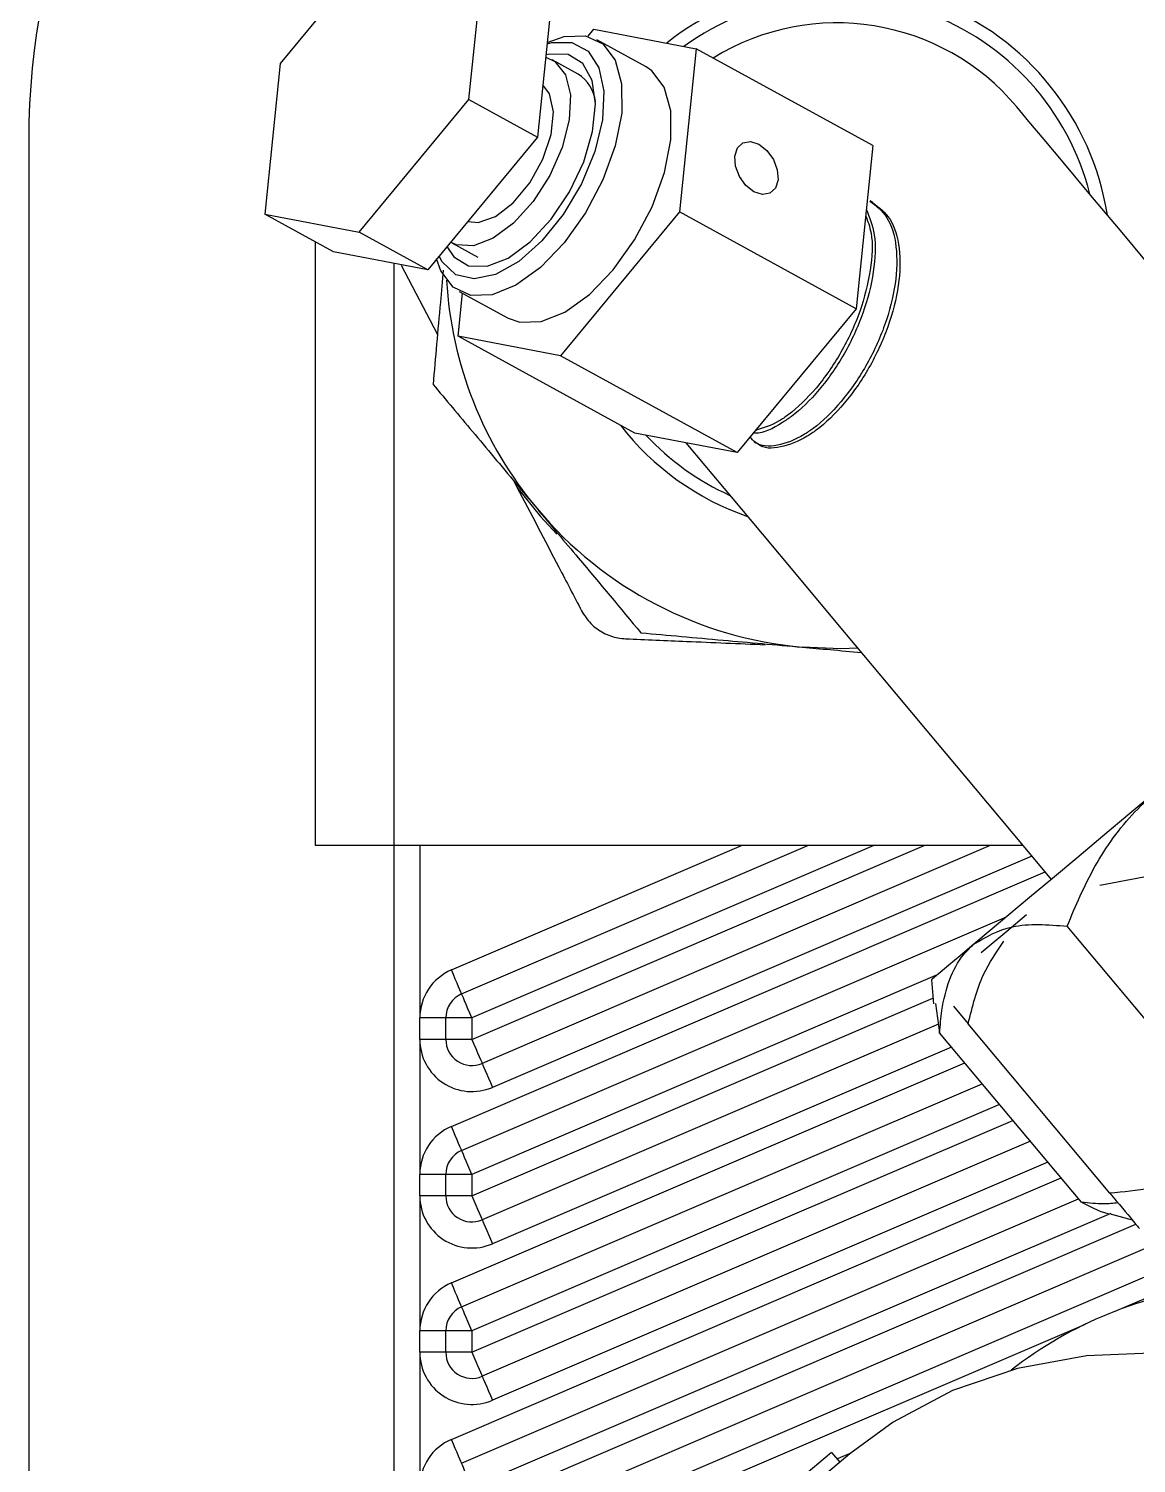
# Model space of a CAD drawing. Extents: x 75 to 2075, y 25 to 1460.
# Drawn here: x 1029.2 to 1089.9, y 1081.2 to 1159.8 of the extents above; entities that cross this region are included whole.
import ezdxf

# ---------------------------------------------------------------- set-up
doc = ezdxf.new("R2010")
doc.units = 0
doc.header["$LTSCALE"] = 5
doc.linetypes.add('SLD-KATı', pattern=[0])
doc.layers.get('0').update_dxf_attribs({"linetype": 'CONTINUOUS'})

msp = doc.modelspace()

# ---------------------------------------------------------------- linework, layer by layer
at = {"color": 7, "linetype": 'SLD-KATı'}
for p, q in [((1048.983, 1165.183), (1042.965, 1157.914)), ((1053.309, 1155.946), (1054.155, 1164.199)), ((1057.919, 1162.137), (1057.073, 1153.883)), ((1059.838, 1159.402), (1060.156, 1159.787)), ((1060.156, 1159.787), (1065.759, 1158.72)), ((1063.016, 1157.736), (1060.328, 1159.209)), ((1065.759, 1158.72), (1064.844, 1149.779)), ((1075.438, 1153.416), (1065.759, 1158.72)), ((1042.965, 1157.914), (1042.12, 1149.661)), ((1059.298, 1157.33), (1057.873, 1158.11)), ((1057.733, 1156.247), (1057.365, 1156.736)), ((1047.292, 1148.676), (1053.309, 1155.946)), ((1053.309, 1155.946), (1057.073, 1153.883)), ((1057.073, 1153.883), (1051.056, 1146.614)), ((1029.189, 1153.707), (1029.189, 782.725)), ((1075.438, 1153.416), (1074.522, 1144.475)), ((1075.46, 1150.299), (1075.29, 1150.392)), ((1042.12, 1149.661), (1047.292, 1148.676)), ((1045.884, 1147.598), (1042.12, 1149.661)), ((1064.844, 1149.779), (1058.325, 1141.904)), ((1074.522, 1144.475), (1064.844, 1149.779)), ((1051.056, 1146.614), (1047.292, 1148.676)), ((1044.903, 1115.063), (1044.903, 1148.135)), ((1051.056, 1146.614), (1045.884, 1147.598)), ((1052.381, 1148.088), (1053.806, 1147.307)), ((1049.189, 1146.969), (1049.189, 1058.884)), ((1049.599, 1146.865), (1051.587, 1143.056)), ((1052.722, 1142.97), (1052.963, 1145.326)), ((1052.776, 1145.428), (1055.465, 1143.955)), ((1074.522, 1144.475), (1068.003, 1136.6)), ((1058.325, 1141.904), (1052.722, 1142.97)), ((1062.4, 1137.666), (1052.722, 1142.97)), ((1068.003, 1136.6), (1058.325, 1141.904)), ((1068.003, 1136.6), (1062.4, 1137.666)), ((1068.941, 1137.187), (1069.033, 1137.136)), ((1055.766, 1135.049), (1055.945, 1134.708)), ((1083.672, 1115.063), (1044.903, 1115.063)), ((1052.912, 1106.935), (1071.878, 1115.063)), ((1081.878, 1115.063), (1054.037, 1103.132)), ((1087.885, 1112.897), (1090.293, 1113.356)), ((1052.912, 1098.364), (1082.771, 1111.161)), ((1093.857, 1101.374), (1086.092, 1110.651)), ((1078.649, 1107.71), (1078.762, 1106.395)), ((1078.873, 1106.405), (1079.104, 1104.802)), ((1079.858, 1106.265), (1080.667, 1105.299)), ((1050.617, 1104.445), (1050.617, 1105.622)), ((1052.046, 1105.622), (1050.617, 1105.622)), ((1052.046, 1104.445), (1052.046, 1105.622)), ((1053.475, 1105.622), (1052.046, 1105.622)), ((1053.475, 1105.622), (1053.475, 1104.445)), ((1079.036, 1105.274), (1054.037, 1094.56)), ((1088.432, 1096.021), (1080.667, 1105.299)), ((1050.617, 1104.445), (1050.617, 1097.051)), ((1052.046, 1104.445), (1050.617, 1104.445)), ((1053.475, 1104.445), (1052.046, 1104.445)), ((1086.869, 1095.524), (1079.104, 1104.802)), ((1052.912, 1089.792), (1081.435, 1102.017)), ((1084.075, 1098.862), (1054.037, 1085.989)), ((1050.617, 1095.873), (1050.617, 1097.051)), ((1052.046, 1097.051), (1050.617, 1097.051)), ((1052.046, 1095.873), (1052.046, 1097.051)), ((1053.475, 1097.051), (1052.046, 1097.051)), ((1053.475, 1097.051), (1053.475, 1095.873)), ((1050.617, 1095.873), (1050.617, 1088.479)), ((1052.046, 1095.873), (1050.617, 1095.873)), ((1053.475, 1095.873), (1052.046, 1095.873)), ((1052.912, 1081.221), (1086.715, 1095.708)), ((1088.518, 1094.87), (1089.652, 1094.564)), ((1093.747, 1094.436), (1054.037, 1077.418)), ((1050.617, 1087.302), (1050.617, 1088.479)), ((1052.046, 1088.479), (1050.617, 1088.479)), ((1052.046, 1087.302), (1052.046, 1088.479)), ((1053.475, 1088.479), (1052.046, 1088.479)), ((1053.475, 1088.479), (1053.475, 1087.302)), ((1050.617, 1087.302), (1050.617, 1079.908)), ((1052.046, 1087.302), (1050.617, 1087.302)), ((1053.475, 1087.302), (1052.046, 1087.302)), ((1074.189, 1081.743), (1068.288, 1076.804)), ((1073.177, 1081.812), (1071.089, 1080.064)), ((1073.177, 1081.812), (1073.638, 1081.281)), ((1073.479, 1081.464), (1074.253, 1081.796))]:
    msp.add_line(p, q, dxfattribs=at)
at = {"color": 8, "linetype": 'SLD-KATı'}
for p, q in [((1050.617, 1115.063), (1050.617, 1105.622)), ((1052.349, 1108.248), (1068.251, 1115.063)), ((1053.475, 1104.445), (1078.251, 1115.063)), ((1075.504, 1115.063), (1053.475, 1105.622)), ((1084.155, 1114.485), (1054.6, 1101.819)), ((1052.349, 1099.677), (1084.881, 1113.619)), ((1078.966, 1107.976), (1053.475, 1097.051)), ((1053.475, 1095.873), (1078.736, 1106.7)), ((1079.753, 1104.027), (1054.6, 1093.247)), ((1052.349, 1091.105), (1080.478, 1103.161)), ((1082.393, 1100.873), (1053.475, 1088.479)), ((1053.475, 1087.302), (1083.118, 1100.006)), ((1085.033, 1097.718), (1054.6, 1084.676)), ((1052.349, 1082.534), (1085.758, 1096.852)), ((1088.493, 1094.916), (1053.475, 1079.908)), ((1053.475, 1078.731), (1089.854, 1094.322)), ((1095.05, 1093.44), (1054.6, 1076.104)), ((1088.724, 1089.552), (1096.242, 1092.774)), ((1052.349, 1073.963), (1087.094, 1088.853))]:
    msp.add_line(p, q, dxfattribs=at)
at = {"color": 7, "linetype": 'SLD-KATı', "flags": 128}
for points in [[(1057.604, 1159.067), (1058.528, 1159.393), (1059.697, 1159.433), (1060.653, 1158.989), (1061.329, 1158.089), (1061.679, 1156.797), (1061.681, 1155.199), (1061.332, 1153.405), (1060.658, 1151.537), (1059.704, 1149.722), (1058.535, 1148.084), (1057.231, 1146.735), (1055.881, 1145.766), (1054.576, 1145.244), (1053.407, 1145.204), (1052.451, 1145.648), (1051.775, 1146.548), (1051.543, 1147.202)], [(1057.596, 1158.989), (1057.86, 1159.055), (1058.958, 1159.063), (1059.838, 1158.593), (1060.435, 1157.679), (1060.703, 1156.389), (1060.624, 1154.819), (1060.203, 1153.086), (1059.471, 1151.318), (1058.483, 1149.645), (1057.312, 1148.193), (1056.045, 1147.069), (1054.775, 1146.356), (1053.597, 1146.106), (1052.599, 1146.34), (1051.854, 1147.039), (1051.674, 1147.361)], [(1055.465, 1147.252), (1056.67, 1148.133), (1057.821, 1149.378), (1058.826, 1150.884), (1059.603, 1152.53), (1060.09, 1154.183), (1060.246, 1155.709), (1060.059, 1156.984), (1059.545, 1157.905), (1058.745, 1158.397), (1057.723, 1158.421), (1057.534, 1158.378)], [(1055.465, 1143.955), (1056.095, 1143.731), (1057.265, 1143.771), (1058.569, 1144.293), (1059.92, 1145.262), (1061.224, 1146.611), (1062.392, 1148.249), (1063.346, 1150.064), (1064.021, 1151.932), (1064.369, 1153.726), (1064.368, 1155.324), (1064.017, 1156.616), (1063.341, 1157.515), (1063.016, 1157.736)], [(1057.52, 1158.25), (1058.022, 1158.017), (1058.601, 1157.296)], [(1058.601, 1157.296), (1058.872, 1156.202), (1058.81, 1154.832), (1058.421, 1153.309), (1057.739, 1151.766), (1056.825, 1150.342), (1055.76, 1149.163), (1054.639, 1148.334), (1053.561, 1147.928), (1052.623, 1147.982), (1052.31, 1148.129)], [(1053.248, 1149.262), (1053.826, 1149.204), (1054.761, 1149.525), (1055.74, 1150.278), (1056.645, 1151.372), (1057.367, 1152.673), (1057.819, 1154.026), (1057.946, 1155.267), (1057.733, 1156.247)], [(1104.94, 1129.716), (1103.494, 1131.445), (1100.771, 1134.698), (1098.128, 1137.855), (1095.604, 1140.871), (1093.235, 1143.701), (1091.056, 1146.304), (1089.099, 1148.643), (1087.392, 1150.683), (1085.96, 1152.394), (1084.824, 1153.751), (1084, 1154.735), (1083.501, 1155.331), (1083.334, 1155.531)], [(1069.199, 1153.497), (1069.642, 1153.15), (1069.997, 1152.655), (1070.21, 1152.09), (1070.248, 1151.539), (1070.107, 1151.087), (1069.807, 1150.802), (1069.394, 1150.728), (1068.931, 1150.877), (1068.489, 1151.224), (1068.134, 1151.719), (1067.921, 1152.284), (1067.882, 1152.835), (1068.024, 1153.287), (1068.324, 1153.572), (1068.737, 1153.646), (1069.199, 1153.497)], [(1052.109, 1147.886), (1052.484, 1147.321), (1053.284, 1146.829), (1054.305, 1146.805), (1055.465, 1147.252)], [(1065.199, 1137.134), (1066.241, 1135.889), (1067.673, 1134.178), (1069.38, 1132.139), (1071.337, 1129.8), (1073.516, 1127.197), (1075.885, 1124.367), (1078.409, 1121.351), (1081.052, 1118.193), (1083.775, 1114.94), (1085.222, 1113.212)], [(1055.945, 1134.708), (1057.225, 1133.091), (1058.128, 1132.119)], [(1074.618, 1125.88), (1073.682, 1125.851), (1071.58, 1125.934)], [(1091.074, 1118.11), (1089.532, 1116.819), (1088.042, 1115.572), (1086.621, 1114.383), (1085.281, 1113.261), (1084.035, 1112.218), (1082.896, 1111.265), (1081.874, 1110.41), (1080.979, 1109.661)], [(1083.861, 1111.261), (1082.778, 1110.355), (1081.817, 1109.551), (1081.378, 1109.184)], [(1080.979, 1109.661), (1080.22, 1109.026), (1079.604, 1108.51), (1079.138, 1108.119), (1078.824, 1107.857), (1078.668, 1107.726), (1078.649, 1107.71)], [(1052.912, 1106.935), (1052.901, 1106.96), (1052.869, 1107.035), (1052.817, 1107.157), (1052.747, 1107.32), (1052.662, 1107.519), (1052.564, 1107.746), (1052.459, 1107.992), (1052.349, 1108.248)], [(1053.475, 1105.622), (1053.365, 1105.878), (1053.259, 1106.125), (1053.162, 1106.352), (1053.077, 1106.551), (1053.007, 1106.714), (1052.955, 1106.835), (1052.923, 1106.91), (1052.912, 1106.935)], [(1053.475, 1104.445), (1053.584, 1104.189), (1053.69, 1103.942), (1053.787, 1103.715), (1053.873, 1103.516), (1053.942, 1103.353), (1053.994, 1103.232), (1054.026, 1103.157), (1054.037, 1103.132)], [(1054.037, 1103.132), (1054.048, 1103.107), (1054.08, 1103.032), (1054.132, 1102.911), (1054.202, 1102.747), (1054.287, 1102.548), (1054.385, 1102.321), (1054.49, 1102.075), (1054.6, 1101.819)], [(1052.912, 1098.364), (1052.901, 1098.389), (1052.869, 1098.464), (1052.817, 1098.585), (1052.747, 1098.748), (1052.662, 1098.947), (1052.564, 1099.174), (1052.459, 1099.421), (1052.349, 1099.677)], [(1053.475, 1097.051), (1053.365, 1097.307), (1053.259, 1097.553), (1053.162, 1097.78), (1053.077, 1097.979), (1053.007, 1098.143), (1052.955, 1098.264), (1052.923, 1098.339), (1052.912, 1098.364)], [(1053.475, 1095.873), (1053.584, 1095.617), (1053.69, 1095.371), (1053.787, 1095.144), (1053.873, 1094.945), (1053.942, 1094.782), (1053.994, 1094.66), (1054.026, 1094.586), (1054.037, 1094.56)], [(1054.037, 1094.56), (1054.048, 1094.535), (1054.08, 1094.46), (1054.132, 1094.339), (1054.202, 1094.176), (1054.287, 1093.977), (1054.385, 1093.75), (1054.49, 1093.504), (1054.6, 1093.247)], [(1052.912, 1089.792), (1052.901, 1089.818), (1052.869, 1089.892), (1052.817, 1090.014), (1052.747, 1090.177), (1052.662, 1090.376), (1052.564, 1090.603), (1052.459, 1090.849), (1052.349, 1091.105)], [(1053.475, 1088.479), (1053.365, 1088.735), (1053.259, 1088.982), (1053.162, 1089.209), (1053.077, 1089.408), (1053.007, 1089.571), (1052.955, 1089.692), (1052.923, 1089.767), (1052.912, 1089.792)], [(1053.475, 1087.302), (1053.584, 1087.046), (1053.69, 1086.8), (1053.787, 1086.573), (1053.873, 1086.374), (1053.942, 1086.21), (1053.994, 1086.089), (1054.026, 1086.014), (1054.037, 1085.989)], [(1103.003, 1084.701), (1099.309, 1085.966), (1095.182, 1086.884), (1091.106, 1087.268), (1087.146, 1087.113), (1083.363, 1086.421), (1079.815, 1085.203), (1076.559, 1083.478), (1074.189, 1081.743)], [(1054.037, 1085.989), (1054.048, 1085.964), (1054.08, 1085.889), (1054.132, 1085.768), (1054.202, 1085.604), (1054.287, 1085.405), (1054.385, 1085.178), (1054.49, 1084.932), (1054.6, 1084.676)], [(1052.912, 1081.221), (1052.901, 1081.246), (1052.869, 1081.321), (1052.817, 1081.442), (1052.747, 1081.606), (1052.662, 1081.804), (1052.564, 1082.032), (1052.459, 1082.278), (1052.349, 1082.534)], [(1053.475, 1079.908), (1053.365, 1080.164), (1053.259, 1080.41), (1053.162, 1080.637), (1053.077, 1080.836), (1053.007, 1081), (1052.955, 1081.121), (1052.923, 1081.196), (1052.912, 1081.221)]]:
    msp.add_lwpolyline(points, dxfattribs=at)
at = {"color": 7, "linetype": 'SLD-KATı'}
for centre, radius, start, end in [((1069.189, 1153.707), 40, 92.84015, 180), ((1073.475, 1147.278), 15, 8.92604, 128.44289), ((1073.475, 1147.278), 14.286, 14.08683, 125.92301), ((1073.475, 1147.278), 12.857, 39.92876, 121.80212), ((1058.157, 1155.564), 2.103, 6.97924, 57.12468), ((1073.475, 1147.278), 21.429, 183.32752, 219.92876), ((1073.475, 1147.278), 15, 217.73563, 250.93148), ((1073.475, 1147.278), 14.286, 222.92392, 245.7707), ((1073.475, 1147.278), 21.429, 219.92876, 264.92876), ((1053.475, 1105.622), 2.857, 113.19859, 180), ((1053.475, 1105.622), 1.429, 113.19859, 180), ((1053.475, 1104.445), 2.857, 180, 293.19859), ((1053.475, 1104.445), 1.429, 180, 293.19859), ((1053.475, 1097.051), 2.857, 113.19859, 180), ((1053.475, 1097.051), 1.429, 113.19859, 180), ((1053.475, 1095.873), 2.857, 180, 293.19859), ((1053.475, 1095.873), 1.429, 180, 293.19859), ((1053.475, 1088.479), 2.857, 113.19859, 180), ((1096.931, 1068.397), 22.694, 96.47789, 127.79569), ((1053.475, 1088.479), 1.429, 113.19859, 180), ((1053.475, 1087.302), 2.857, 180, 293.19859), ((1053.475, 1087.302), 1.429, 180, 293.19859), ((1053.475, 1079.908), 2.857, 113.19859, 180)]:
    msp.add_arc(centre, radius, start, end, dxfattribs=at)
for points, knots in [([(1075.279, 1150.376), (1075.622, 1150.114), (1076.327, 1149.575), (1076.799, 1147.935), (1076.752, 1145.874), (1076.166, 1143.567), (1075.114, 1141.294), (1073.727, 1139.3), (1072.524, 1138.146), (1071.331, 1137.334), (1070.194, 1136.906), (1069.153, 1136.921), (1068.8, 1137.348), (1068.712, 1137.456)], [0, 0, 0, 0, 0.099084, 0.203341, 0.307611, 0.411869, 0.516135, 0.620393, 0.724649, 0.757789, 0.861455, 0.96512, 1, 1, 1, 1]), ([(1075.08, 1149.923), (1075.257, 1149.487), (1075.636, 1148.554), (1075.548, 1146.522), (1074.975, 1144.23), (1073.921, 1141.952), (1072.536, 1139.962), (1071.327, 1138.794), (1070.144, 1138.006), (1069.381, 1137.596), (1068.935, 1137.667), (1068.892, 1137.673)], [0, 0, 0, 0, 0.1203224, 0.2573648, 0.3943899, 0.5314278, 0.668455, 0.8054792, 0.8493214, 0.9854274, 1, 1, 1, 1]), ([(1075.449, 1150.282), (1075.792, 1150.02), (1076.497, 1149.483), (1076.969, 1147.846), (1076.924, 1145.786), (1076.338, 1143.478), (1075.288, 1141.205), (1073.9, 1139.21), (1072.697, 1138.055), (1071.502, 1137.24), (1070.377, 1136.833), (1069.428, 1136.781), (1069.137, 1137.095), (1069.123, 1137.111)], [0, 0, 0, 0, 0.101894, 0.209342, 0.316803, 0.424251, 0.531709, 0.639157, 0.746605, 0.780984, 0.88771, 0.994436, 1, 1, 1, 1]), ([(1075.045, 1149.583), (1075.163, 1149.277), (1075.476, 1148.469), (1075.371, 1146.605), (1074.804, 1144.32), (1073.748, 1142.042), (1072.361, 1140.047), (1071.159, 1138.899), (1070.018, 1138.111), (1069.435, 1137.939), (1069.006, 1137.812)], [0, 0, 0, 0, 0.0890639, 0.2358531, 0.3826248, 0.5294104, 0.6761821, 0.8229541, 0.8696081, 1, 1, 1, 1]), ([(1051.901, 1146.591), (1051.848, 1146.002), (1051.652, 1143.785), (1051.475, 1141.793), (1051.345, 1140.331)], [0, 0, 0, 0, 0.265876, 1, 1, 1, 1]), ([(1051.345, 1140.331), (1052.054, 1139.485), (1053.495, 1137.763), (1055.455, 1135.421), (1056.657, 1133.985), (1057.042, 1133.525)], [0, 0, 0, 0, 0.396744, 0.806753, 1, 1, 1, 1]), ([(1055.945, 1134.708), (1056.712, 1133.237), (1057.906, 1130.949), (1059.068, 1128.723), (1059.483, 1127.928)], [0, 0, 0, 0, 0.6428281, 1, 1, 1, 1]), ([(1057.042, 1133.525), (1057.805, 1132.613), (1059.806, 1130.223), (1061.618, 1128.058), (1062.739, 1126.718)], [0, 0, 0, 0, 0.381419, 1, 1, 1, 1]), ([(1059.483, 1127.928), (1059.636, 1127.687), (1059.943, 1127.204), (1060.663, 1126.687), (1061.345, 1126.442), (1061.756, 1126.407), (1061.895, 1126.395)], [0, 0, 0, 0, 0.288576, 0.57779, 0.85752, 1, 1, 1, 1]), ([(1061.895, 1126.395), (1063.005, 1126.348), (1065.516, 1126.241), (1068.096, 1126.131), (1069.536, 1126.07)], [0, 0, 0, 0, 0.4420209, 1, 1, 1, 1]), ([(1062.739, 1126.718), (1064.213, 1126.588), (1067.006, 1126.34), (1070.113, 1126.064), (1071.58, 1125.934)], [0, 0, 0, 0, 0.5275053, 1, 1, 1, 1]), ([(1071.58, 1125.934), (1072.089, 1125.889), (1073.181, 1125.792), (1074.245, 1125.697), (1074.814, 1125.647)], [0, 0, 0, 0, 0.465492, 1, 1, 1, 1]), ([(1086.092, 1110.651), (1086.561, 1111.759), (1087.514, 1114.013), (1089.295, 1116.5), (1090.643, 1117.72), (1091.074, 1118.11)], [0, 0, 0, 0, 0.396749, 0.806752, 1, 1, 1, 1]), ([(1080.979, 1109.661), (1081.639, 1110.052), (1083.034, 1110.879), (1085.036, 1110.73), (1086.092, 1110.651)], [0, 0, 0, 0, 0.472493, 1, 1, 1, 1]), ([(1080.667, 1105.299), (1080.898, 1106.236), (1081.313, 1107.923), (1082.225, 1109.243), (1082.63, 1109.83)], [0, 0, 0, 0, 0.555482, 1, 1, 1, 1]), ([(1079.104, 1104.802), (1079.137, 1105.215), (1079.222, 1106.254), (1079.599, 1107.756), (1080.227, 1108.951), (1080.789, 1109.481), (1080.979, 1109.661)], [0, 0, 0, 0, 0.205612, 0.517011, 0.836165, 1, 1, 1, 1]), ([(1094.864, 1098.116), (1094.168, 1097.638), (1092.342, 1096.385), (1089.926, 1096.16), (1088.432, 1096.021)], [0, 0, 0, 0, 0.381419, 1, 1, 1, 1]), ([(1088.432, 1096.021), (1088.906, 1095.455), (1089.804, 1094.382), (1089.972, 1094.182), (1090.051, 1094.087)], [0, 0, 0, 0, 0.527508, 1, 1, 1, 1]), ([(1088.878, 1095.488), (1088.621, 1095.461), (1087.992, 1095.395), (1087.286, 1095.476), (1086.869, 1095.524)], [0, 0, 0, 0, 0.408797, 1, 1, 1, 1]), ([(1086.869, 1095.524), (1087.467, 1095.222), (1088.086, 1094.909), (1088.506, 1094.878), (1088.52, 1094.877)], [0, 0, 0, 0, 0.96701, 1, 1, 1, 1])]:
    msp.add_open_spline(points, degree=3, knots=knots, dxfattribs=at)

doc.saveas('drawing.dxf')
